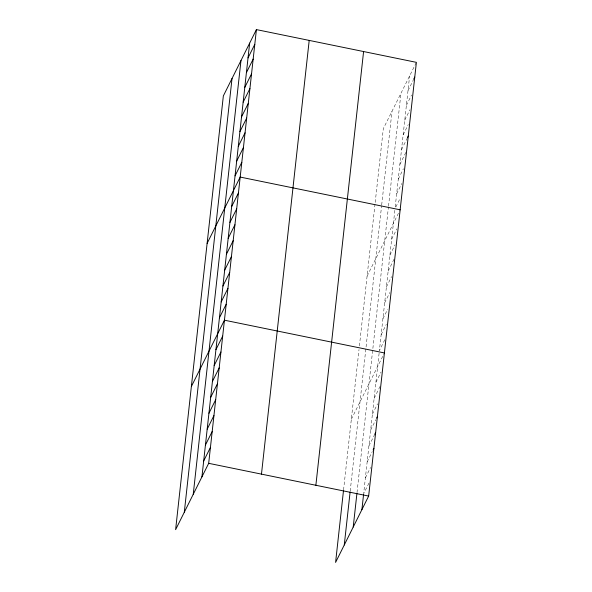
<?xml version="1.0" encoding="UTF-8"?>
<svg xmlns="http://www.w3.org/2000/svg" width="592" height="592" viewBox="0 0 592 592"><rect width="100%" height="100%" fill="white"/><g stroke="black" fill="none" stroke-linecap="round" stroke-linejoin="round"><path stroke-width="0.44" stroke-dasharray="2.96 2.22" d="M343.56 489.954L359.018 349.472M359.411 345.943L375.01 204.144M375.202 202.412L383.313 128.679L415.984 63.152M350.205 491.086L381.596 205.809M381.692 204.943L392 111.259M357.013 492.581L388.441 206.948M388.537 206.083L400.947 93.314M379.109 353.239L363.651 493.721L369.216 482.561M394.834 210.352L379.405 350.59L384.963 339.431M395.219 206.882L409.627 75.902M408.006 90.643L413.963 78.692M406.386 105.391L411.551 95.031M404.765 120.139L409.923 109.779M403.137 134.887L408.302 124.527M401.517 149.635L407.474 137.677M399.896 164.376L406.253 151.626M398.268 179.124L403.433 168.764M396.647 193.873L401.813 183.513M395.819 207.022L400.192 198.261M367.092 276.146L399.763 210.611M391.652 239.272L396.818 228.912M389.906 255.174L395.071 244.814M388.152 271.077L394.509 258.327M386.406 286.979L391.571 276.619M384.652 302.882L389.817 292.522M382.906 318.785L387.671 309.224M381.152 334.687L386.317 324.327M351.337 419.269L384.008 353.742M375.905 382.395L381.07 372.035M374.151 398.298L380.508 385.547M372.405 414.2L377.57 403.84M370.651 430.103L375.816 419.75M368.905 446.013L374.862 434.054M367.151 461.915L372.316 451.555M365.405 477.818L370.57 467.458"/><path stroke-width="0.89" d="M184.297 512.228L232.027 78.507M193.244 494.283L240.974 60.562M201.931 476.871L249.654 43.149M256.41 29.6L223.347 95.926L175.617 529.648L208.687 463.321L256.41 29.6L416.383 62.352L368.653 496.074L335.59 562.4L343.464 490.835M261.472 474.133L309.202 40.411M315.869 485.27L363.592 51.541M344.27 544.98L350.109 491.974M353.217 527.035L356.917 493.469M361.904 509.623L363.555 494.601M248.033 57.89L254.789 44.348M246.413 72.638L253.169 59.096M244.792 87.387L251.541 73.837M243.164 102.135L249.92 88.585M241.543 116.883L248.3 103.334M239.923 131.624L246.679 118.082M238.295 146.372L245.051 132.823M236.674 161.12L243.43 147.571M235.054 175.868L241.81 162.319M207.119 243.393L240.182 177.067L400.155 209.82M231.679 206.519L238.435 192.97M229.933 222.422L236.682 208.872M228.179 238.324L234.935 224.775M226.433 254.227L233.181 240.678M224.679 270.13L231.435 256.58M222.932 286.032L229.681 272.483M221.179 301.935L227.935 288.385M219.432 317.837L226.181 304.288M191.364 386.517L224.435 320.191L384.408 352.943M215.932 349.643L222.681 336.101M214.178 365.545L220.934 352.003M212.432 381.448L219.188 367.906M210.678 397.35L217.434 383.808M208.932 413.26L215.688 399.711M207.178 429.163L213.934 415.614M205.431 445.066L212.188 431.516M203.678 460.968L210.434 447.419M413.963 78.692L414.763 77.101M407.474 137.677L408.273 136.086M376.616 418.152L377.407 416.561M374.862 434.054L375.654 432.463M373.115 449.957L373.907 448.366M208.687 463.321L368.653 496.074"/></g></svg>
